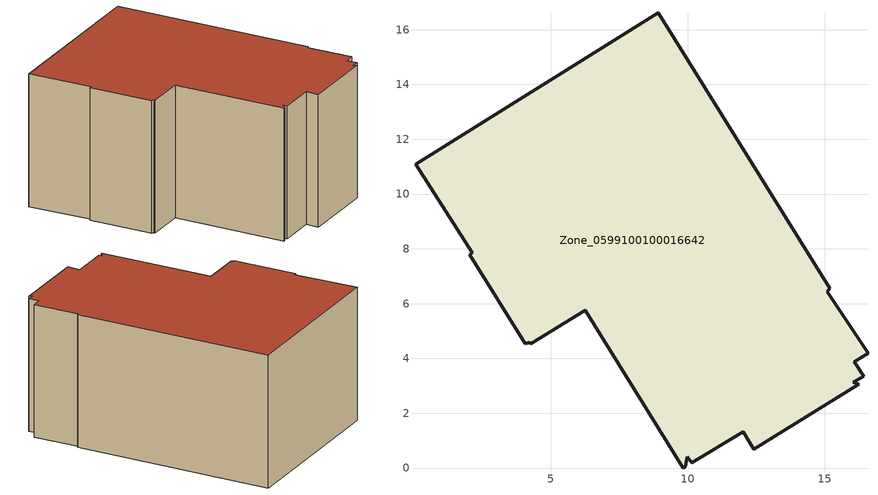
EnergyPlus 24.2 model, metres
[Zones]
Zone_0599100100016642
 floor ground (C_G): 16.07,3.88 16.41,3.34 16.04,3.12 16.24,3.06 12.4,0.68 12.02,1.33 10.14,0.19 9.98,0.41 9.9,0.04 9.83,0 6.25,5.75 4.26,4.53 4.22,4.59 4.06,4.54 2.03,7.79 2.13,7.85 0.06,11.09 8.92,16.61 15.18,6.56 15.09,6.44 16.57,4.19 z0
 wall outside (C_F): 9.83,0 9.9,0.04 9.98,0.41 10.14,0.19 12.02,1.33 12.4,0.68 16.24,3.06 16.04,3.12 16.41,3.34 16.07,3.88 16.57,4.19 15.09,6.44 15.18,6.56 8.92,16.61 0.06,11.09 2.13,7.85 2.03,7.79 4.06,4.54 4.22,4.59 4.26,4.53 6.25,5.75 9.83,0 z0:7.96
 roof outside (C_R): 6.25,5.75 9.83,0 9.9,0.04 9.98,0.41 10.14,0.19 12.02,1.33 12.4,0.68 16.24,3.06 16.04,3.12 16.41,3.34 16.07,3.88 16.57,4.19 15.09,6.44 15.18,6.56 8.92,16.61 0.06,11.09 2.13,7.85 2.03,7.79 4.06,4.54 4.22,4.59 4.26,4.53 z7.96
[BUILDING]
Pand.0599100100016642: North Axis=0; Terrain=City; Loads Convergence Tolerance Value=0.04; Temperature Convergence Tolerance Value=0.4; Solar Distribution=FullExterior; Maximum Number of Warmup Days=25; Minimum Number of Warmup Days=1
[Site:Location]
Rotterdam.The.Hague.AP_ZH_NLD Design_Conditions: Latitude=51.96; Longitude=4.45; Time Zone=1; Elevation=-4.5
[SITE:GROUNDTEMPERATURE:BUILDINGSURFACE]
18, 18, 18, 18, 18, 18, 18, 18, 18, 18, 18, 18
[MATERIAL] Thermal Absorptance=0.9; Solar Absorptance=0.7; Visible Absorptance=0.7
Name | Roughness | Thickness | Conductivity | Density | Specific Heat
G.D.2015-2018 | MediumSmooth | 0.15 | 0.0428571 | 540 | 1210
F.D.2015-2018 | Rough | 0.3 | 0.0666667 | 1920 | 840
R.D.2015-2018 | MediumRough | 0.2 | 0.0333333 | 1500 | 1000
[CONSTRUCTION]
C_G: G.D.2015-2018
C_F: F.D.2015-2018
C_R: R.D.2015-2018
[ZONE]
Zone_0599100100016642: Type=1; Multiplier=1; Ceiling Height=Autocalculate; Volume=Autocalculate; Floor Area=autocalculate; Part of Total Floor Area=Yes
[ZONEINFILTRATION:DESIGNFLOWRATE]
Infil_Zone_0599100100016642: Zone or ZoneList or Space or SpaceList=Zone_0599100100016642; Schedule=AlwaysOn; Design Flow Rate Calculation Method=Flow/Area; Flow Rate per Floor Area=0.0021; Constant Term Coefficient=1; Temperature Term Coefficient=0; Velocity Term Coefficient=0; Velocity Squared Term Coefficient=0
[HVACTEMPLATE:ZONE:IDEALLOADSAIRSYSTEM]
Zone_0599100100016642: Maximum Heating Supply Air Temperature=50; Minimum Cooling Supply Air Temperature=13; Maximum Heating Supply Air Humidity Ratio=0.0156; Minimum Cooling Supply Air Humidity Ratio=0.0077; Heating Limit=NoLimit; Cooling Limit=NoLimit; Dehumidification Control Type=ConstantSensibleHeatRatio; Cooling Sensible Heat Ratio=0.7; Dehumidification Setpoint=60; Humidification Control Type=None; Humidification Setpoint=30; Outdoor Air Method=None; Outdoor Air Flow Rate per Person=0.00944; Outdoor Air Flow Rate per Zone Floor Area=0; Outdoor Air Flow Rate per Zone=0; Demand Controlled Ventilation Type=None; Outdoor Air Economizer Type=NoEconomizer; Heat Recovery Type=None; Sensible Heat Recovery Effectiveness=0.7; Latent Heat Recovery Effectiveness=0.65
[ZONECONTROL:THERMOSTAT]
ThermostatControl_Zone_0599100100016642: Zone or ZoneList=Zone_0599100100016642; Control Type Schedule=DualSetpointControlType; Control 1=Thermostat_Zone_0599100100016642; Temperature Difference Between Cutout And Setpoint=0
[THERMOSTATSETPOINT:DUALSETPOINT]
Thermostat_Zone_0599100100016642: Heating Setpoint Temperature Schedule=HeatingSetpoint_Zone_0599100100016642; Cooling Setpoint Temperature Schedule=CoolingSetpoint_Zone_0599100100016642
[SCHEDULE:COMPACT]
HeatingSetpoint_Zone_0599100100016642: Through: 12/31, For: AllDays, Until: 24:00, 21
CoolingSetpoint_Zone_0599100100016642: Through: 12/31, For: AllDays, Until: 24:00, 24
DualSetpointControlType: Through: 12/31, For: AllDays, Until: 24:00, 4
AlwaysOn: Through: 12/31, For: AllDays, Until: 24:00, 1
